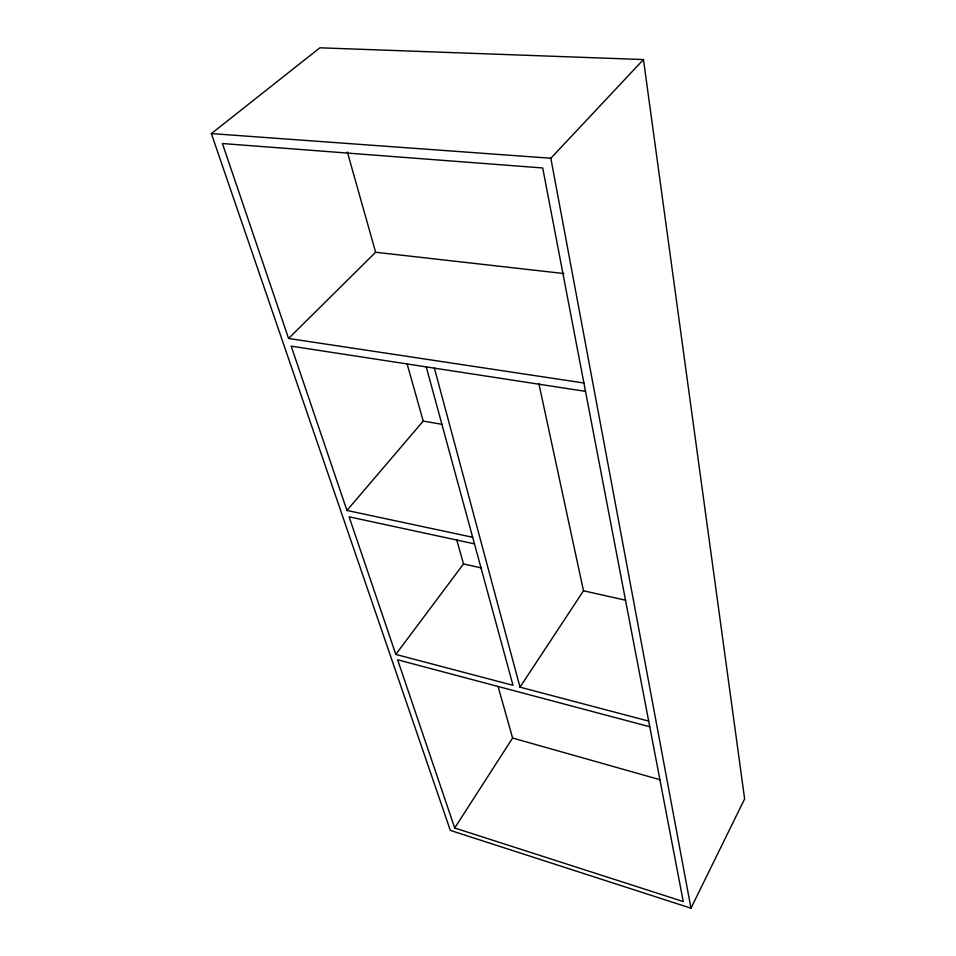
<?xml version="1.0" encoding="UTF-8"?>
<svg xmlns="http://www.w3.org/2000/svg" width="956" height="956" viewBox="0 0 956 956"><rect width="100%" height="100%" fill="white"/><g stroke="black" fill="none" stroke-linecap="round" stroke-linejoin="round"><path stroke-width="1.43" d="M690.973 908.2L744.628 798.893L643.472 59.559L319.913 47.8L211.372 133.589L450.336 830.405L690.973 908.2L550.835 158.242L643.472 59.559M583.913 383.009L288.581 338.472L222.425 143.531L542.709 167.969L683.253 901.556L454.709 827.992L512.607 738.032L498.088 686.563M648.682 721.099L520.004 687.173L583.495 590.796L538.885 383.667M426.257 366.889L513.002 685.321L395.808 654.418L463.505 563.932L456.621 539.495M472.67 537.272L346.944 510.444L423.221 421.07L407.125 363.961M288.581 338.472L375.624 252.253L563.944 273.559M211.372 133.589L550.835 158.242M585.514 391.363L291.186 346.144L346.944 510.444M423.221 421.07L442.222 424.38M474.463 543.856L349.107 516.814L395.808 654.418M463.505 563.932L480.928 567.828M583.495 590.796L625.69 600.249M649.757 726.751L397.636 659.795L454.709 827.992M512.607 738.032L660.321 779.797M347.351 152.016L375.624 252.253M434.406 368.144L520.004 687.173"/></g></svg>
